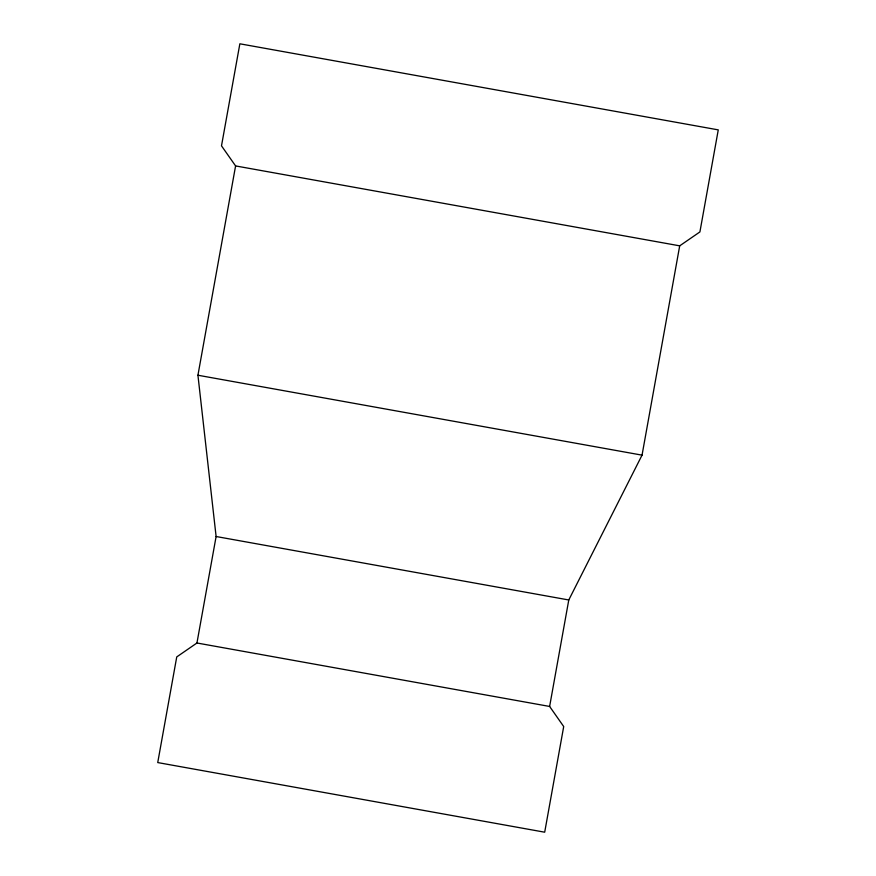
<?xml version="1.0" encoding="UTF-8"?>
<svg xmlns="http://www.w3.org/2000/svg" width="876" height="876" viewBox="0 0 876 876"><rect width="100%" height="100%" fill="white"/><g stroke="black" fill="none" stroke-linecap="round" stroke-linejoin="round"><path stroke-width="1.31" d="M196.947 642.995L549.624 706.45L563.706 726.543L544.697 832.2L157.735 762.569L176.744 656.923L196.947 642.995L216.109 536.517L197.932 375.235L235.589 165.925L221.497 145.843L239.86 43.8L718.265 129.878L699.913 231.921L679.699 245.838L235.589 165.925M549.624 706.45L568.776 599.972L642.042 455.148L679.699 245.838M197.932 375.235L642.042 455.148M216.109 536.517L568.776 599.972"/></g></svg>
